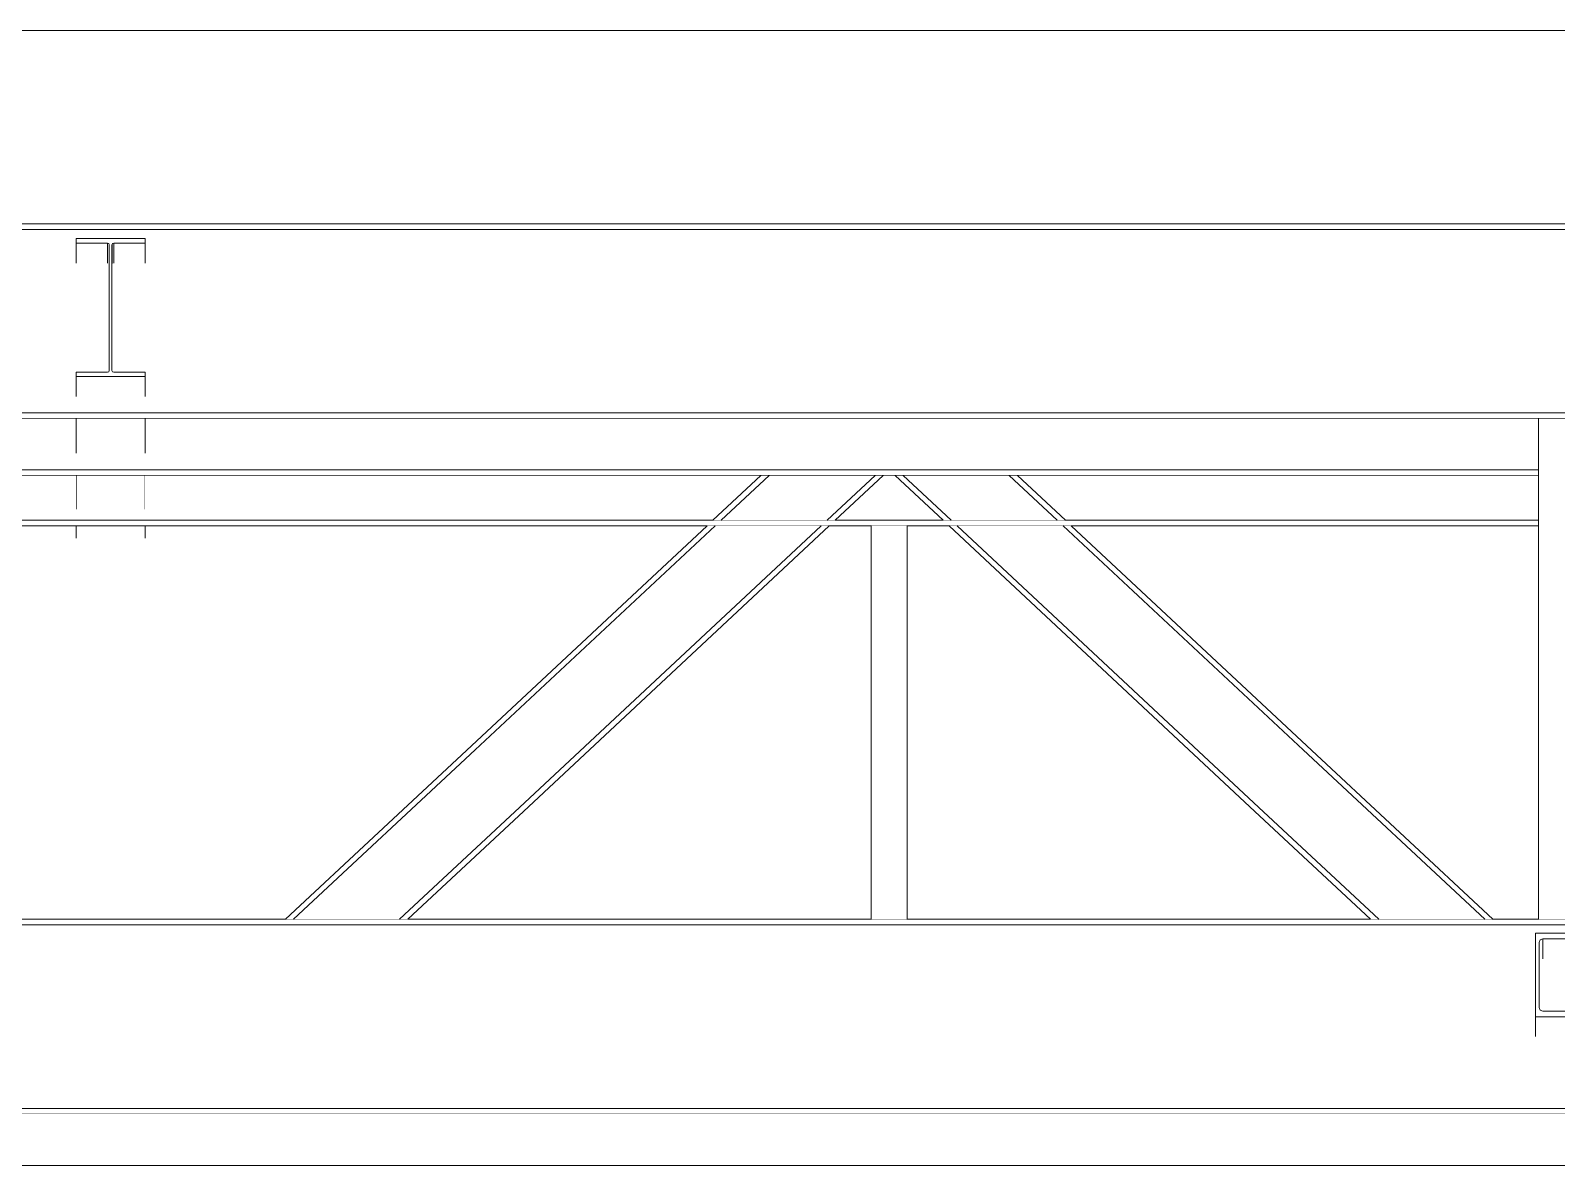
# Model space of a CAD drawing. Extents: x -3080 to 28500, y -1326 to 31609.
# Drawn here: x 3045.6 to 3320, y 28390.8 to 28594.8 of the extents above; entities that cross this region are included whole.
import ezdxf
from ezdxf.xclip import XClip

# ---------------------------------------------------------------- set-up
doc = ezdxf.new("R2010")
doc.units = 0
doc.header["$LTSCALE"] = 100
doc.header["$XCLIPFRAME"] = 2
doc.linetypes.add('188K-SM-07-F10-MECH-CR PIPE-Y2257103$0$X-S-FAB_SL ALL$0$Wipeout_Contour', pattern=[1, 0, -1])
for name, color, linetype in [('0-xref', 8, 'Continuous'), ('188K-SM-07-F10-MECH-CR PIPE-Y2257103$0$X-S-FAB_SL ALL$0$A-ROOF', 7, 'Continuous'), ('188K-SM-07-F10-MECH-CR PIPE-Y2257103$0$X-S-FAB_SL ALL$0$ASP_1', 1, 'Continuous'), ('188K-SM-07-F10-MECH-CR PIPE-Y2257103$0$X-S-FAB_SL ALL$0$Hattch', 7, 'Continuous'), ('188K-SM-07-F10-MECH-CR PIPE-Y2257103$0$X-S-FAB_SL ALL$0$S-TRUSS', 7, 'Continuous')]:
    doc.layers.add(name, color=color, linetype=linetype)

# ---------------------------------------------------------------- blocks, each defined once
blk = doc.blocks.new('188K-SM-07-F10-MECH-CR PIPE-Y2257103$0$X-S-FAB_SL ALL$0$剖面元素_595_3', base_point=(23061.26, -8263.06))
at = {"color": 254, "linetype": '188K-SM-07-F10-MECH-CR PIPE-Y2257103$0$X-S-FAB_SL ALL$0$Wipeout_Contour', "lineweight": 0, "ltscale": 123706.451728}
blk.add_wipeout([(24906.26, -6027.67), (35728.76, -6027.67), (35728.76, -5999.05), (24906.26, -5999.05)], dxfattribs=at).dxf.layer = '188K-SM-07-F10-MECH-CR PIPE-Y2257103$0$X-S-FAB_SL ALL$0$Hattch'
at = {"layer": '188K-SM-07-F10-MECH-CR PIPE-Y2257103$0$X-S-FAB_SL ALL$0$A-ROOF', "color": 6, "lineweight": 0}
blk.add_line((35728.76, -5999.05), (24863.76, -5999.05), dxfattribs=at)
blk = doc.blocks.new('188K-SM-07-F10-MECH-CR PIPE-Y2257103$0$X-S-FAB_SL ALL$0$剖面元素_837_3', base_point=(23061.26, -8263.06))
at = {"color": 254, "linetype": '188K-SM-07-F10-MECH-CR PIPE-Y2257103$0$X-S-FAB_SL ALL$0$Wipeout_Contour', "lineweight": 0, "ltscale": 107237.400691}
blk.add_wipeout([(25718.76, -6033.78), (25718.76, -6034.78), (26523.76, -6034.78), (26523.76, -6033.78)], dxfattribs=at).dxf.layer = '188K-SM-07-F10-MECH-CR PIPE-Y2257103$0$X-S-FAB_SL ALL$0$Hattch'
at = {"color": 254, "linetype": '188K-SM-07-F10-MECH-CR PIPE-Y2257103$0$X-S-FAB_SL ALL$0$Wipeout_Contour', "lineweight": 0, "ltscale": 214535.834808}
blk.add_wipeout([(25709.26, -6068.07), (25709.26, -6068.78), (26533.26, -6068.78), (26533.26, -6068.07), (26523.76, -6068.07), (26523.76, -6067.78), (25718.76, -6067.78), (25718.76, -6068.07)], dxfattribs=at).dxf.layer = '188K-SM-07-F10-MECH-CR PIPE-Y2257103$0$X-S-FAB_SL ALL$0$Hattch'
at = {"color": 254, "linetype": '188K-SM-07-F10-MECH-CR PIPE-Y2257103$0$X-S-FAB_SL ALL$0$Wipeout_Contour', "lineweight": 0, "ltscale": 107351.07109}
blk.add_wipeout([(25718.76, -6158.78), (25718.76, -6159.78), (26523.76, -6159.78), (26523.76, -6158.78)], dxfattribs=at).dxf.layer = '188K-SM-07-F10-MECH-CR PIPE-Y2257103$0$X-S-FAB_SL ALL$0$Hattch'
at = {"color": 254, "linetype": '188K-SM-07-F10-MECH-CR PIPE-Y2257103$0$X-S-FAB_SL ALL$0$Wipeout_Contour', "lineweight": 0, "ltscale": 214764.359792}
blk.add_wipeout([(25701.26, -6193.05), (25701.26, -6193.78), (26541.26, -6193.78), (26541.26, -6193.05), (26523.76, -6193.05), (26523.76, -6192.78), (25718.76, -6192.78), (25718.76, -6193.05)], dxfattribs=at).dxf.layer = '188K-SM-07-F10-MECH-CR PIPE-Y2257103$0$X-S-FAB_SL ALL$0$Hattch'
at = {"layer": '188K-SM-07-F10-MECH-CR PIPE-Y2257103$0$X-S-FAB_SL ALL$0$S-TRUSS', "color": 8, "lineweight": 0}
for p, q in [((26523.76, -6033.78), (25718.76, -6033.78)), ((26523.76, -6034.78), (25718.76, -6034.78)), ((26523.76, -6067.78), (25718.76, -6067.78)), ((26389.84, -6068.78), (25852.69, -6068.78)), ((25718.76, -6159.78), (26523.76, -6159.78)), ((25751.77, -6158.78), (26490.75, -6158.78)), ((25718.76, -6192.78), (26523.76, -6192.78)), ((25701.26, -6193.78), (26541.26, -6193.78))]:
    blk.add_line(p, q, dxfattribs=at)
blk = doc.blocks.new('188K-SM-07-F10-MECH-CR PIPE-Y2257103$0$X-S-FAB_SL ALL$0$剖面元素_840_3', base_point=(23061.26, -8263.06))
at = {"color": 254, "linetype": '188K-SM-07-F10-MECH-CR PIPE-Y2257103$0$X-S-FAB_SL ALL$0$Wipeout_Contour', "lineweight": 0, "ltscale": 214542.954312}
blk.add_wipeout([(25864.51, -6078.02), (26378.01, -6078.02), (26378.01, -6068.78), (26127.46, -6068.78), (26127.46, -6074.98), (26115.06, -6074.98), (26115.06, -6068.78), (25864.51, -6068.78)], dxfattribs=at).dxf.layer = '188K-SM-07-F10-MECH-CR PIPE-Y2257103$0$X-S-FAB_SL ALL$0$Hattch'
at = {"color": 254, "linetype": '188K-SM-07-F10-MECH-CR PIPE-Y2257103$0$X-S-FAB_SL ALL$0$Wipeout_Contour', "lineweight": 0, "ltscale": 134624.663339}
blk.add_wipeout([(25718.76, -6193.78), (25718.76, -6203.02), (26523.76, -6203.02), (26523.76, -6197.03), (26523.76, -6193.78)], dxfattribs=at).dxf.layer = '188K-SM-07-F10-MECH-CR PIPE-Y2257103$0$X-S-FAB_SL ALL$0$Hattch'
at = {"layer": '188K-SM-07-F10-MECH-CR PIPE-Y2257103$0$X-S-FAB_SL ALL$0$S-TRUSS', "color": 8, "lineweight": 0}
blk.add_line((25718.76, -6203.02), (26523.76, -6203.02), dxfattribs=at)
at = {"color": 254, "linetype": '188K-SM-07-F10-MECH-CR PIPE-Y2257103$0$X-S-FAB_SL ALL$0$Wipeout_Contour', "lineweight": 0, "ltscale": 107277.006632}
blk.add_wipeout([(25864.51, -6078.02), (25864.51, -6079.02), (26378.01, -6079.02), (26378.01, -6078.02)], dxfattribs=at).dxf.layer = '188K-SM-07-F10-MECH-CR PIPE-Y2257103$0$X-S-FAB_SL ALL$0$Hattch'
at = {"layer": '188K-SM-07-F10-MECH-CR PIPE-Y2257103$0$X-S-FAB_SL ALL$0$S-TRUSS', "color": 8, "lineweight": 0}
for p, q in [((26378.01, -6078.02), (25864.51, -6078.02)), ((26378.01, -6079.02), (25864.51, -6079.02))]:
    blk.add_line(p, q, dxfattribs=at)
blk = doc.blocks.new('188K-SM-07-F10-MECH-CR PIPE-Y2257103$0$X-S-FAB_SL ALL$0$剖面元素_968_3', base_point=(23061.26, -8263.06))
at = {"color": 254, "linetype": '188K-SM-07-F10-MECH-CR PIPE-Y2257103$0$X-S-FAB_SL ALL$0$Wipeout_Contour', "lineweight": 0, "ltscale": 107242.382616}
blk.add_wipeout([(26121.51, -6037.54), (26121.51, -6041.13), (26121.6, -6040.92), (26121.6, -6037.32)], dxfattribs=at).dxf.layer = '188K-SM-07-F10-MECH-CR PIPE-Y2257103$0$X-S-FAB_SL ALL$0$Hattch'
at = {"color": 254, "linetype": '188K-SM-07-F10-MECH-CR PIPE-Y2257103$0$X-S-FAB_SL ALL$0$Wipeout_Contour', "lineweight": 0, "ltscale": 107262.739778}
blk.add_wipeout([(26115.06, -6061.25), (26115.06, -6064.84), (26127.46, -6064.84), (26127.46, -6061.25)], dxfattribs=at).dxf.layer = '188K-SM-07-F10-MECH-CR PIPE-Y2257103$0$X-S-FAB_SL ALL$0$Hattch'
at = {"color": 254, "linetype": '188K-SM-07-F10-MECH-CR PIPE-Y2257103$0$X-S-FAB_SL ALL$0$Wipeout_Contour', "lineweight": 0, "ltscale": 107270.735338}
blk.add_wipeout([(26115.06, -6068.78), (26115.06, -6074.98), (26127.46, -6074.98), (26127.46, -6068.78)], dxfattribs=at).dxf.layer = '188K-SM-07-F10-MECH-CR PIPE-Y2257103$0$X-S-FAB_SL ALL$0$Hattch'
at = {"color": 254, "linetype": '188K-SM-07-F10-MECH-CR PIPE-Y2257103$0$X-S-FAB_SL ALL$0$Wipeout_Contour', "lineweight": 0, "ltscale": 107279.969684}
blk.add_wipeout([(26115.06, -6079.02), (26115.06, -6085.12), (26127.46, -6085.12), (26127.46, -6079.02)], dxfattribs=at).dxf.layer = '188K-SM-07-F10-MECH-CR PIPE-Y2257103$0$X-S-FAB_SL ALL$0$Hattch'
at = {"color": 254, "linetype": '188K-SM-07-F10-MECH-CR PIPE-Y2257103$0$X-S-FAB_SL ALL$0$Wipeout_Contour', "lineweight": 0, "ltscale": 107286.406612}
blk.add_wipeout([(26115.06, -6088.06), (26115.06, -6090.26), (26127.46, -6090.26), (26127.46, -6088.06)], dxfattribs=at).dxf.layer = '188K-SM-07-F10-MECH-CR PIPE-Y2257103$0$X-S-FAB_SL ALL$0$Hattch'
at = {"layer": '188K-SM-07-F10-MECH-CR PIPE-Y2257103$0$X-S-FAB_SL ALL$0$S-TRUSS', "color": 2, "lineweight": 0}
for p, q in [((26115.06, -6060.45), (26115.06, -6061.25)), ((26127.46, -6061.25), (26115.06, -6061.25)), ((26127.46, -6060.45), (26127.46, -6061.25))]:
    blk.add_line(p, q, dxfattribs=at)
at = {"layer": '188K-SM-07-F10-MECH-CR PIPE-Y2257103$0$X-S-FAB_SL ALL$0$S-TRUSS', "color": 8, "lineweight": 0}
for p, q in [((26115.06, -6061.25), (26115.06, -6064.84)), ((26127.46, -6061.25), (26127.46, -6064.84)), ((26115.06, -6068.78), (26115.06, -6074.98)), ((26127.46, -6068.78), (26127.46, -6074.98)), ((26115.06, -6079.02), (26115.06, -6085.12)), ((26127.46, -6079.02), (26127.46, -6085.12)), ((26115.06, -6088.06), (26115.06, -6090.26)), ((26127.46, -6088.06), (26127.46, -6090.26))]:
    blk.add_line(p, q, dxfattribs=at)
at = {"layer": '188K-SM-07-F10-MECH-CR PIPE-Y2257103$0$X-S-FAB_SL ALL$0$S-TRUSS', "color": 2, "lineweight": 0, "flags": 128}
for points in [[(26120.93, -6060.36), (26120.71, -6060.45), (26115.06, -6060.45)], [(26121.6, -6060.36), (26121.81, -6060.45), (26127.46, -6060.45)]]:
    blk.add_lwpolyline(points, dxfattribs=at)
at = {"color": 254, "linetype": '188K-SM-07-F10-MECH-CR PIPE-Y2257103$0$X-S-FAB_SL ALL$0$Wipeout_Contour', "lineweight": 0, "ltscale": 107242.832011}
blk.add_wipeout([(26121.81, -6037.24), (26121.6, -6037.32), (26121.6, -6040.92), (26121.81, -6040.83)], dxfattribs=at).dxf.layer = '188K-SM-07-F10-MECH-CR PIPE-Y2257103$0$X-S-FAB_SL ALL$0$Hattch'
at = {"color": 254, "linetype": '188K-SM-07-F10-MECH-CR PIPE-Y2257103$0$X-S-FAB_SL ALL$0$Wipeout_Contour', "lineweight": 0, "ltscale": 107254.215473}
blk.add_wipeout([(26127.46, -6037.24), (26121.81, -6037.24), (26121.81, -6040.83), (26127.46, -6040.83)], dxfattribs=at).dxf.layer = '188K-SM-07-F10-MECH-CR PIPE-Y2257103$0$X-S-FAB_SL ALL$0$Hattch'
at = {"layer": '188K-SM-07-F10-MECH-CR PIPE-Y2257103$0$X-S-FAB_SL ALL$0$S-TRUSS', "color": 2, "lineweight": 0}
blk.add_line((26127.46, -6036.44), (26127.46, -6037.24), dxfattribs=at)
at = {"layer": '188K-SM-07-F10-MECH-CR PIPE-Y2257103$0$X-S-FAB_SL ALL$0$S-TRUSS', "color": 8, "lineweight": 0}
blk.add_line((26127.46, -6037.24), (26127.46, -6040.83), dxfattribs=at)
at = {"color": 254, "linetype": '188K-SM-07-F10-MECH-CR PIPE-Y2257103$0$X-S-FAB_SL ALL$0$Wipeout_Contour', "lineweight": 0, "ltscale": 107227.909355}
blk.add_wipeout([(26115.06, -6037.24), (26115.06, -6040.83), (26120.71, -6040.83), (26120.71, -6037.24)], dxfattribs=at).dxf.layer = '188K-SM-07-F10-MECH-CR PIPE-Y2257103$0$X-S-FAB_SL ALL$0$Hattch'
at = {"layer": '188K-SM-07-F10-MECH-CR PIPE-Y2257103$0$X-S-FAB_SL ALL$0$S-TRUSS', "color": 2, "lineweight": 0}
blk.add_line((26115.06, -6036.44), (26115.06, -6037.24), dxfattribs=at)
at = {"layer": '188K-SM-07-F10-MECH-CR PIPE-Y2257103$0$X-S-FAB_SL ALL$0$S-TRUSS', "color": 8, "lineweight": 0}
blk.add_line((26115.06, -6037.24), (26115.06, -6040.83), dxfattribs=at)
at = {"color": 254, "linetype": '188K-SM-07-F10-MECH-CR PIPE-Y2257103$0$X-S-FAB_SL ALL$0$Wipeout_Contour', "lineweight": 0, "ltscale": 107239.371796}
blk.add_wipeout([(26120.71, -6037.24), (26120.71, -6040.83), (26120.93, -6040.92), (26120.93, -6037.32)], dxfattribs=at).dxf.layer = '188K-SM-07-F10-MECH-CR PIPE-Y2257103$0$X-S-FAB_SL ALL$0$Hattch'
at = {"color": 254, "linetype": '188K-SM-07-F10-MECH-CR PIPE-Y2257103$0$X-S-FAB_SL ALL$0$Wipeout_Contour', "lineweight": 0, "ltscale": 107240.091648}
blk.add_wipeout([(26120.93, -6037.32), (26120.93, -6040.92), (26121.01, -6041.13), (26121.01, -6037.54)], dxfattribs=at).dxf.layer = '188K-SM-07-F10-MECH-CR PIPE-Y2257103$0$X-S-FAB_SL ALL$0$Hattch'
at = {"layer": '188K-SM-07-F10-MECH-CR PIPE-Y2257103$0$X-S-FAB_SL ALL$0$S-TRUSS', "color": 2, "lineweight": 0}
blk.add_line((26127.46, -6036.44), (26115.06, -6036.44), dxfattribs=at)
at = {"layer": '188K-SM-07-F10-MECH-CR PIPE-Y2257103$0$X-S-FAB_SL ALL$0$S-TRUSS', "color": 8, "lineweight": 0}
for p, q in [((26120.71, -6037.24), (26120.71, -6040.83)), ((26121.81, -6037.24), (26121.81, -6040.83))]:
    blk.add_line(p, q, dxfattribs=at)
at = {"layer": '188K-SM-07-F10-MECH-CR PIPE-Y2257103$0$X-S-FAB_SL ALL$0$S-TRUSS', "color": 2, "lineweight": 0, "flags": 128}
for points in [[(26120.93, -6037.32), (26120.71, -6037.24), (26115.06, -6037.24)], [(26120.93, -6037.32), (26121.01, -6037.54), (26121.01, -6060.15), (26120.93, -6060.36)], [(26121.6, -6037.32), (26121.51, -6037.54), (26121.51, -6060.15), (26121.6, -6060.36)], [(26127.46, -6037.24), (26121.81, -6037.24), (26121.6, -6037.32)]]:
    blk.add_lwpolyline(points, dxfattribs=at)
blk = doc.blocks.new('188K-SM-07-F10-MECH-CR PIPE-Y2257103$0$X-S-FAB_SL ALL$0$剖面元素_1507_3', base_point=(23061.26, -8263.06))
at = {"color": 254, "linetype": '188K-SM-07-F10-MECH-CR PIPE-Y2257103$0$X-S-FAB_SL ALL$0$Wipeout_Contour', "lineweight": 0, "ltscale": 214560.761401}
blk.add_wipeout([(26115.06, -6079.02), (26004.32, -6079.02), (26012.95, -6087.06), (26229.58, -6087.06), (26238.2, -6079.02), (26127.46, -6079.02), (26127.46, -6085.12), (26115.06, -6085.12)], dxfattribs=at).dxf.layer = '188K-SM-07-F10-MECH-CR PIPE-Y2257103$0$X-S-FAB_SL ALL$0$Hattch'
at = {"color": 254, "linetype": '188K-SM-07-F10-MECH-CR PIPE-Y2257103$0$X-S-FAB_SL ALL$0$Wipeout_Contour', "lineweight": 0, "ltscale": 107826.332301}
blk.add_wipeout([(26251.57, -6087.06), (26270.96, -6087.06), (26262.33, -6079.02), (26260.19, -6079.02)], dxfattribs=at).dxf.layer = '188K-SM-07-F10-MECH-CR PIPE-Y2257103$0$X-S-FAB_SL ALL$0$Hattch'
at = {"color": 254, "linetype": '188K-SM-07-F10-MECH-CR PIPE-Y2257103$0$X-S-FAB_SL ALL$0$Wipeout_Contour', "lineweight": 0, "ltscale": 108107.080061}
blk.add_wipeout([(26284.32, -6079.02), (26292.95, -6087.06), (26378.01, -6087.06), (26378.01, -6079.02)], dxfattribs=at).dxf.layer = '188K-SM-07-F10-MECH-CR PIPE-Y2257103$0$X-S-FAB_SL ALL$0$Hattch'
at = {"color": 254, "linetype": '188K-SM-07-F10-MECH-CR PIPE-Y2257103$0$X-S-FAB_SL ALL$0$Wipeout_Contour', "lineweight": 0, "ltscale": 107285.212691}
blk.add_wipeout([(25864.51, -6088.06), (26378.01, -6088.06), (26378.01, -6087.06), (25864.51, -6087.06)], dxfattribs=at).dxf.layer = '188K-SM-07-F10-MECH-CR PIPE-Y2257103$0$X-S-FAB_SL ALL$0$Hattch'
at = {"layer": '188K-SM-07-F10-MECH-CR PIPE-Y2257103$0$X-S-FAB_SL ALL$0$S-TRUSS', "color": 8, "lineweight": 0}
for p, q in [((26378.01, -6087.06), (25864.51, -6087.06)), ((26378.01, -6088.06), (25864.51, -6088.06))]:
    blk.add_line(p, q, dxfattribs=at)
blk = doc.blocks.new('188K-SM-07-F10-MECH-CR PIPE-Y2257103$0$X-S-FAB_SL ALL$0$剖面元素_1540_3', base_point=(23061.26, -8263.06))
at = {"color": 254, "linetype": '188K-SM-07-F10-MECH-CR PIPE-Y2257103$0$X-S-FAB_SL ALL$0$Wipeout_Contour', "lineweight": 0, "ltscale": 108355.96201}
blk.add_wipeout([(26378.16, -6162.92), (26378.16, -6166.51), (26378.35, -6166.05), (26378.35, -6162.46)], dxfattribs=at).dxf.layer = '188K-SM-07-F10-MECH-CR PIPE-Y2257103$0$X-S-FAB_SL ALL$0$Hattch'
at = {"color": 254, "linetype": '188K-SM-07-F10-MECH-CR PIPE-Y2257103$0$X-S-FAB_SL ALL$0$Wipeout_Contour', "lineweight": 0, "ltscale": 108380.045772}
blk.add_wipeout([(26377.51, -6176.28), (26377.51, -6179.86), (26385.01, -6179.86), (26385.01, -6176.28)], dxfattribs=at).dxf.layer = '188K-SM-07-F10-MECH-CR PIPE-Y2257103$0$X-S-FAB_SL ALL$0$Hattch'
at = {"layer": '188K-SM-07-F10-MECH-CR PIPE-Y2257103$0$X-S-FAB_SL ALL$0$S-TRUSS', "color": 8, "lineweight": 0}
for p, q in [((26377.51, -6176.28), (26377.51, -6179.86)), ((26385.01, -6176.28), (26385.01, -6179.86))]:
    blk.add_line(p, q, dxfattribs=at)
at = {"layer": '188K-SM-07-F10-MECH-CR PIPE-Y2257103$0$X-S-FAB_SL ALL$0$S-TRUSS', "color": 2, "lineweight": 0}
blk.add_line((26385.01, -6176.28), (26377.51, -6176.28), dxfattribs=at)
at = {"layer": '188K-SM-07-F10-MECH-CR PIPE-Y2257103$0$X-S-FAB_SL ALL$0$S-TRUSS', "color": 2, "lineweight": 0, "flags": 128}
for points in [[(26378.35, -6175.09), (26378.81, -6175.28), (26384.36, -6175.28), (26384.82, -6175.47)], [(26384.82, -6175.47), (26385.01, -6175.93), (26385.01, -6176.28)]]:
    blk.add_lwpolyline(points, dxfattribs=at)
at = {"color": 254, "linetype": '188K-SM-07-F10-MECH-CR PIPE-Y2257103$0$X-S-FAB_SL ALL$0$Wipeout_Contour', "lineweight": 0, "ltscale": 108356.931919}
blk.add_wipeout([(26378.35, -6162.46), (26378.35, -6166.05), (26378.81, -6165.85), (26378.81, -6162.27)], dxfattribs=at).dxf.layer = '188K-SM-07-F10-MECH-CR PIPE-Y2257103$0$X-S-FAB_SL ALL$0$Hattch'
at = {"color": 254, "linetype": '188K-SM-07-F10-MECH-CR PIPE-Y2257103$0$X-S-FAB_SL ALL$0$Wipeout_Contour', "lineweight": 0, "ltscale": 108368.549274}
blk.add_wipeout([(26378.81, -6162.27), (26378.81, -6165.85), (26384.36, -6165.85), (26384.36, -6162.27)], dxfattribs=at).dxf.layer = '188K-SM-07-F10-MECH-CR PIPE-Y2257103$0$X-S-FAB_SL ALL$0$Hattch'
at = {"layer": '188K-SM-07-F10-MECH-CR PIPE-Y2257103$0$X-S-FAB_SL ALL$0$S-TRUSS', "color": 2, "lineweight": 0}
blk.add_line((26377.51, -6161.27), (26377.51, -6176.28), dxfattribs=at)
at = {"layer": '188K-SM-07-F10-MECH-CR PIPE-Y2257103$0$X-S-FAB_SL ALL$0$S-TRUSS', "color": 8, "lineweight": 0}
blk.add_line((26378.81, -6162.27), (26378.81, -6165.85), dxfattribs=at)
at = {"layer": '188K-SM-07-F10-MECH-CR PIPE-Y2257103$0$X-S-FAB_SL ALL$0$S-TRUSS', "color": 2, "lineweight": 0, "flags": 128}
blk.add_lwpolyline([(26378.35, -6162.46), (26378.16, -6162.92), (26378.16, -6174.63), (26378.35, -6175.09)], dxfattribs=at)
at = {"color": 254, "linetype": '188K-SM-07-F10-MECH-CR PIPE-Y2257103$0$X-S-FAB_SL ALL$0$Wipeout_Contour', "lineweight": 0, "ltscale": 108380.166575}
blk.add_wipeout([(26384.36, -6162.27), (26384.36, -6165.85), (26384.82, -6165.66), (26384.82, -6162.08)], dxfattribs=at).dxf.layer = '188K-SM-07-F10-MECH-CR PIPE-Y2257103$0$X-S-FAB_SL ALL$0$Hattch'
at = {"color": 254, "linetype": '188K-SM-07-F10-MECH-CR PIPE-Y2257103$0$X-S-FAB_SL ALL$0$Wipeout_Contour', "lineweight": 0, "ltscale": 108381.136587}
blk.add_wipeout([(26384.82, -6162.08), (26384.82, -6165.66), (26385.01, -6165.2), (26385.01, -6161.62)], dxfattribs=at).dxf.layer = '188K-SM-07-F10-MECH-CR PIPE-Y2257103$0$X-S-FAB_SL ALL$0$Hattch'
at = {"layer": '188K-SM-07-F10-MECH-CR PIPE-Y2257103$0$X-S-FAB_SL ALL$0$S-TRUSS', "color": 2, "lineweight": 0}
blk.add_line((26385.01, -6161.27), (26377.51, -6161.27), dxfattribs=at)
at = {"layer": '188K-SM-07-F10-MECH-CR PIPE-Y2257103$0$X-S-FAB_SL ALL$0$S-TRUSS', "color": 8, "lineweight": 0}
for p, q in [((26384.36, -6162.27), (26384.36, -6165.85)), ((26385.01, -6161.62), (26385.01, -6165.2))]:
    blk.add_line(p, q, dxfattribs=at)
at = {"layer": '188K-SM-07-F10-MECH-CR PIPE-Y2257103$0$X-S-FAB_SL ALL$0$S-TRUSS', "color": 2, "lineweight": 0, "flags": 128}
for points in [[(26384.82, -6162.08), (26384.36, -6162.27), (26378.81, -6162.27), (26378.35, -6162.46)], [(26385.01, -6161.27), (26385.01, -6161.62), (26384.82, -6162.08)]]:
    blk.add_lwpolyline(points, dxfattribs=at)
blk = doc.blocks.new('188K-SM-07-F10-MECH-CR PIPE-Y2257103$0$X-S-FAB_SL ALL$0$剖面元素_1720_3', base_point=(23061.26, -8263.06))
at = {"color": 254, "linetype": '188K-SM-07-F10-MECH-CR PIPE-Y2257103$0$X-S-FAB_SL ALL$0$Wipeout_Contour', "lineweight": 0, "ltscale": 107930.142928}
blk.add_wipeout([(26284.32, -6079.02), (26282.86, -6079.02), (26291.48, -6087.06), (26292.95, -6087.06)], dxfattribs=at).dxf.layer = '188K-SM-07-F10-MECH-CR PIPE-Y2257103$0$X-S-FAB_SL ALL$0$Hattch'
at = {"color": 254, "linetype": '188K-SM-07-F10-MECH-CR PIPE-Y2257103$0$X-S-FAB_SL ALL$0$Wipeout_Contour', "lineweight": 0, "ltscale": 107640.9325}
blk.add_wipeout([(26186.15, -6127.58), (26186.83, -6128.31), (26229.97, -6088.06), (26228.51, -6088.06)], dxfattribs=at).dxf.layer = '188K-SM-07-F10-MECH-CR PIPE-Y2257103$0$X-S-FAB_SL ALL$0$Hattch'
at = {"color": 254, "linetype": '188K-SM-07-F10-MECH-CR PIPE-Y2257103$0$X-S-FAB_SL ALL$0$Wipeout_Contour', "lineweight": 0, "ltscale": 107722.526608}
blk.add_wipeout([(26238.2, -6079.02), (26229.58, -6087.06), (26231.05, -6087.06), (26239.67, -6079.02)], dxfattribs=at).dxf.layer = '188K-SM-07-F10-MECH-CR PIPE-Y2257103$0$X-S-FAB_SL ALL$0$Hattch'
at = {"color": 254, "linetype": '188K-SM-07-F10-MECH-CR PIPE-Y2257103$0$X-S-FAB_SL ALL$0$Wipeout_Contour', "lineweight": 0, "ltscale": 108056.955565}
blk.add_wipeout([(26292.55, -6088.06), (26335.7, -6128.31), (26336.38, -6127.58), (26294.02, -6088.06)], dxfattribs=at).dxf.layer = '188K-SM-07-F10-MECH-CR PIPE-Y2257103$0$X-S-FAB_SL ALL$0$Hattch'
at = {"color": 254, "linetype": '188K-SM-07-F10-MECH-CR PIPE-Y2257103$0$X-S-FAB_SL ALL$0$Wipeout_Contour', "lineweight": 0, "ltscale": 107890.152761}
blk.add_wipeout([(26282.86, -6079.02), (26263.8, -6079.02), (26272.42, -6087.06), (26291.48, -6087.06)], dxfattribs=at).dxf.layer = '188K-SM-07-F10-MECH-CR PIPE-Y2257103$0$X-S-FAB_SL ALL$0$Hattch'
at = {"color": 254, "linetype": '188K-SM-07-F10-MECH-CR PIPE-Y2257103$0$X-S-FAB_SL ALL$0$Wipeout_Contour', "lineweight": 0, "ltscale": 107672.660668}
blk.add_wipeout([(26186.83, -6128.31), (26195.7, -6137.82), (26249.03, -6088.06), (26229.97, -6088.06)], dxfattribs=at).dxf.layer = '188K-SM-07-F10-MECH-CR PIPE-Y2257103$0$X-S-FAB_SL ALL$0$Hattch'
at = {"color": 254, "linetype": '188K-SM-07-F10-MECH-CR PIPE-Y2257103$0$X-S-FAB_SL ALL$0$Wipeout_Contour', "lineweight": 0, "ltscale": 107762.514456}
blk.add_wipeout([(26231.05, -6087.06), (26250.1, -6087.06), (26258.73, -6079.02), (26239.67, -6079.02)], dxfattribs=at).dxf.layer = '188K-SM-07-F10-MECH-CR PIPE-Y2257103$0$X-S-FAB_SL ALL$0$Hattch'
at = {"color": 254, "linetype": '188K-SM-07-F10-MECH-CR PIPE-Y2257103$0$X-S-FAB_SL ALL$0$Wipeout_Contour', "lineweight": 0, "ltscale": 108029.801187}
blk.add_wipeout([(26273.5, -6088.06), (26326.83, -6137.82), (26335.7, -6128.31), (26292.55, -6088.06)], dxfattribs=at).dxf.layer = '188K-SM-07-F10-MECH-CR PIPE-Y2257103$0$X-S-FAB_SL ALL$0$Hattch'
at = {"color": 254, "linetype": '188K-SM-07-F10-MECH-CR PIPE-Y2257103$0$X-S-FAB_SL ALL$0$Wipeout_Contour', "lineweight": 0, "ltscale": 107525.468352}
blk.add_wipeout([(26186.15, -6127.58), (26152.7, -6158.78), (26154.17, -6158.78), (26186.83, -6128.31)], dxfattribs=at).dxf.layer = '188K-SM-07-F10-MECH-CR PIPE-Y2257103$0$X-S-FAB_SL ALL$0$Hattch'
at = {"color": 254, "linetype": '188K-SM-07-F10-MECH-CR PIPE-Y2257103$0$X-S-FAB_SL ALL$0$Wipeout_Contour', "lineweight": 0, "ltscale": 107850.162396}
blk.add_wipeout([(26263.8, -6079.02), (26262.33, -6079.02), (26270.96, -6087.06), (26272.42, -6087.06)], dxfattribs=at).dxf.layer = '188K-SM-07-F10-MECH-CR PIPE-Y2257103$0$X-S-FAB_SL ALL$0$Hattch'
at = {"color": 254, "linetype": '188K-SM-07-F10-MECH-CR PIPE-Y2257103$0$X-S-FAB_SL ALL$0$Wipeout_Contour', "lineweight": 0, "ltscale": 107704.180203}
blk.add_wipeout([(26249.03, -6088.06), (26195.7, -6137.82), (26196.38, -6138.55), (26250.5, -6088.06)], dxfattribs=at).dxf.layer = '188K-SM-07-F10-MECH-CR PIPE-Y2257103$0$X-S-FAB_SL ALL$0$Hattch'
at = {"color": 254, "linetype": '188K-SM-07-F10-MECH-CR PIPE-Y2257103$0$X-S-FAB_SL ALL$0$Wipeout_Contour', "lineweight": 0, "ltscale": 108236.713445}
blk.add_wipeout([(26335.7, -6128.31), (26368.36, -6158.78), (26369.83, -6158.78), (26336.38, -6127.58)], dxfattribs=at).dxf.layer = '188K-SM-07-F10-MECH-CR PIPE-Y2257103$0$X-S-FAB_SL ALL$0$Hattch'
at = {"layer": '188K-SM-07-F10-MECH-CR PIPE-Y2257103$0$X-S-FAB_SL ALL$0$S-TRUSS', "color": 8, "lineweight": 0}
for p, q in [((26238.2, -6079.02), (26229.58, -6087.06)), ((26239.67, -6079.02), (26231.05, -6087.06))]:
    blk.add_line(p, q, dxfattribs=at)
at = {"color": 254, "linetype": '188K-SM-07-F10-MECH-CR PIPE-Y2257103$0$X-S-FAB_SL ALL$0$Wipeout_Contour', "lineweight": 0, "ltscale": 107802.502054}
blk.add_wipeout([(26258.73, -6079.02), (26250.1, -6087.06), (26251.57, -6087.06), (26260.19, -6079.02)], dxfattribs=at).dxf.layer = '188K-SM-07-F10-MECH-CR PIPE-Y2257103$0$X-S-FAB_SL ALL$0$Hattch'
at = {"color": 254, "linetype": '188K-SM-07-F10-MECH-CR PIPE-Y2257103$0$X-S-FAB_SL ALL$0$Wipeout_Contour', "lineweight": 0, "ltscale": 108003.013698}
blk.add_wipeout([(26272.03, -6088.06), (26326.15, -6138.55), (26326.83, -6137.82), (26273.5, -6088.06)], dxfattribs=at).dxf.layer = '188K-SM-07-F10-MECH-CR PIPE-Y2257103$0$X-S-FAB_SL ALL$0$Hattch'
at = {"color": 254, "linetype": '188K-SM-07-F10-MECH-CR PIPE-Y2257103$0$X-S-FAB_SL ALL$0$Wipeout_Contour', "lineweight": 0, "ltscale": 107556.92808}
blk.add_wipeout([(26154.17, -6158.78), (26173.22, -6158.78), (26195.7, -6137.82), (26186.83, -6128.31)], dxfattribs=at).dxf.layer = '188K-SM-07-F10-MECH-CR PIPE-Y2257103$0$X-S-FAB_SL ALL$0$Hattch'
at = {"layer": '188K-SM-07-F10-MECH-CR PIPE-Y2257103$0$X-S-FAB_SL ALL$0$S-TRUSS', "color": 8, "lineweight": 0}
for p, q in [((26258.73, -6079.02), (26250.1, -6087.06)), ((26260.19, -6079.02), (26251.57, -6087.06)), ((26270.96, -6087.06), (26262.33, -6079.02)), ((26272.42, -6087.06), (26263.8, -6079.02)), ((26291.48, -6087.06), (26282.86, -6079.02)), ((26292.95, -6087.06), (26284.32, -6079.02)), ((26228.51, -6088.06), (26186.15, -6127.58)), ((26229.97, -6088.06), (26186.83, -6128.31))]:
    blk.add_line(p, q, dxfattribs=at)
at = {"color": 254, "linetype": '188K-SM-07-F10-MECH-CR PIPE-Y2257103$0$X-S-FAB_SL ALL$0$Wipeout_Contour', "lineweight": 0, "ltscale": 108210.031329}
blk.add_wipeout([(26326.83, -6137.82), (26349.3, -6158.78), (26368.36, -6158.78), (26335.7, -6128.31)], dxfattribs=at).dxf.layer = '188K-SM-07-F10-MECH-CR PIPE-Y2257103$0$X-S-FAB_SL ALL$0$Hattch'
at = {"color": 254, "linetype": '188K-SM-07-F10-MECH-CR PIPE-Y2257103$0$X-S-FAB_SL ALL$0$Wipeout_Contour', "lineweight": 0, "ltscale": 107588.680801}
blk.add_wipeout([(26173.22, -6158.78), (26174.69, -6158.78), (26196.38, -6138.55), (26195.7, -6137.82)], dxfattribs=at).dxf.layer = '188K-SM-07-F10-MECH-CR PIPE-Y2257103$0$X-S-FAB_SL ALL$0$Hattch'
at = {"layer": '188K-SM-07-F10-MECH-CR PIPE-Y2257103$0$X-S-FAB_SL ALL$0$S-TRUSS', "color": 8, "lineweight": 0}
for p, q in [((26249.03, -6088.06), (26195.7, -6137.82)), ((26250.5, -6088.06), (26196.38, -6138.55)), ((26335.7, -6128.31), (26292.55, -6088.06)), ((26336.38, -6127.58), (26294.02, -6088.06)), ((26186.15, -6127.58), (26152.7, -6158.78)), ((26186.83, -6128.31), (26154.17, -6158.78)), ((26195.7, -6137.82), (26173.22, -6158.78)), ((26196.38, -6138.55), (26174.69, -6158.78))]:
    blk.add_line(p, q, dxfattribs=at)
at = {"color": 254, "linetype": '188K-SM-07-F10-MECH-CR PIPE-Y2257103$0$X-S-FAB_SL ALL$0$Wipeout_Contour', "lineweight": 0, "ltscale": 108182.798234}
blk.add_wipeout([(26326.15, -6138.55), (26347.84, -6158.78), (26349.3, -6158.78), (26326.83, -6137.82)], dxfattribs=at).dxf.layer = '188K-SM-07-F10-MECH-CR PIPE-Y2257103$0$X-S-FAB_SL ALL$0$Hattch'
at = {"layer": '188K-SM-07-F10-MECH-CR PIPE-Y2257103$0$X-S-FAB_SL ALL$0$S-TRUSS', "color": 8, "lineweight": 0}
for p, q in [((26326.15, -6138.55), (26272.03, -6088.06)), ((26326.83, -6137.82), (26273.5, -6088.06)), ((26368.36, -6158.78), (26335.7, -6128.31)), ((26369.83, -6158.78), (26336.38, -6127.58)), ((26349.3, -6158.78), (26326.83, -6137.82)), ((26347.84, -6158.78), (26326.15, -6138.55))]:
    blk.add_line(p, q, dxfattribs=at)
blk = doc.blocks.new('188K-SM-07-F10-MECH-CR PIPE-Y2257103$0$X-S-FAB_SL ALL$0$剖面元素_1721_3', base_point=(23061.26, -8263.06))
at = {"color": 254, "linetype": '188K-SM-07-F10-MECH-CR PIPE-Y2257103$0$X-S-FAB_SL ALL$0$Wipeout_Contour', "lineweight": 0, "ltscale": 107862.983485}
blk.add_wipeout([(26258.01, -6088.06), (26258.01, -6158.78), (26264.51, -6158.78), (26264.51, -6088.06)], dxfattribs=at).dxf.layer = '188K-SM-07-F10-MECH-CR PIPE-Y2257103$0$X-S-FAB_SL ALL$0$Hattch'
at = {"layer": '188K-SM-07-F10-MECH-CR PIPE-Y2257103$0$X-S-FAB_SL ALL$0$S-TRUSS', "color": 8, "lineweight": 0}
for p, q in [((26258.01, -6158.78), (26258.01, -6088.06)), ((26264.51, -6158.78), (26264.51, -6088.06))]:
    blk.add_line(p, q, dxfattribs=at)
blk = doc.blocks.new('188K-SM-07-F10-MECH-CR PIPE-Y2257103$0$X-S-FAB_SL ALL$0$剖面元素_1988_3', base_point=(23061.26, -8263.06))
at = {"color": 254, "linetype": '188K-SM-07-F10-MECH-CR PIPE-Y2257103$0$X-S-FAB_SL ALL$0$Wipeout_Contour', "lineweight": 0, "ltscale": 108321.840424}
blk.add_wipeout([(26378.01, -6158.78), (26384.51, -6158.78), (26384.51, -6068.78), (26378.01, -6068.78)], dxfattribs=at).dxf.layer = '188K-SM-07-F10-MECH-CR PIPE-Y2257103$0$X-S-FAB_SL ALL$0$Hattch'
at = {"layer": '188K-SM-07-F10-MECH-CR PIPE-Y2257103$0$X-S-FAB_SL ALL$0$S-TRUSS', "color": 8, "lineweight": 0}
for p, q in [((26378.01, -6158.78), (26378.01, -6068.78)), ((26384.51, -6158.78), (26384.51, -6068.78))]:
    blk.add_line(p, q, dxfattribs=at)
blk = doc.blocks.new('188K-SM-07-F10-MECH-CR PIPE-Y2257103$0$X-S-FAB_SL ALL$0$A$C2e9ab586')
at = {"layer": '188K-SM-07-F10-MECH-CR PIPE-Y2257103$0$X-S-FAB_SL ALL$0$A-ROOF', "lineweight": 0}
blk.add_blockref('188K-SM-07-F10-MECH-CR PIPE-Y2257103$0$X-S-FAB_SL ALL$0$剖面元素_595_3', (-28106.39, 285), dxfattribs=at)
at = {"layer": '188K-SM-07-F10-MECH-CR PIPE-Y2257103$0$X-S-FAB_SL ALL$0$S-TRUSS', "lineweight": 0}
blk.add_blockref('188K-SM-07-F10-MECH-CR PIPE-Y2257103$0$X-S-FAB_SL ALL$0$剖面元素_837_3', (-28106.39, 285), dxfattribs=at)
blk.add_blockref('188K-SM-07-F10-MECH-CR PIPE-Y2257103$0$X-S-FAB_SL ALL$0$剖面元素_840_3', (-28106.39, 285), dxfattribs=at)
blk.add_blockref('188K-SM-07-F10-MECH-CR PIPE-Y2257103$0$X-S-FAB_SL ALL$0$剖面元素_968_3', (-28106.39, 285), dxfattribs=at)
blk.add_blockref('188K-SM-07-F10-MECH-CR PIPE-Y2257103$0$X-S-FAB_SL ALL$0$剖面元素_1507_3', (-28106.39, 285), dxfattribs=at)
blk.add_blockref('188K-SM-07-F10-MECH-CR PIPE-Y2257103$0$X-S-FAB_SL ALL$0$剖面元素_1540_3', (-28106.39, 285), dxfattribs=at)
blk.add_blockref('188K-SM-07-F10-MECH-CR PIPE-Y2257103$0$X-S-FAB_SL ALL$0$剖面元素_1720_3', (-28106.39, 285), dxfattribs=at)
for name in ['188K-SM-07-F10-MECH-CR PIPE-Y2257103$0$X-S-FAB_SL ALL$0$剖面元素_1988_3', '188K-SM-07-F10-MECH-CR PIPE-Y2257103$0$X-S-FAB_SL ALL$0$剖面元素_1721_3']:
    blk.add_blockref(name, (-28106.39, 285), dxfattribs=at)
blk = doc.blocks.new('188K-SM-07-F10-MECH-CR PIPE-Y2257103$0$X-S-FAB_SL ALL')
at = {"layer": '188K-SM-07-F10-MECH-CR PIPE-Y2257103$0$X-S-FAB_SL ALL$0$ASP_1'}
blk.add_blockref('188K-SM-07-F10-MECH-CR PIPE-Y2257103$0$X-S-FAB_SL ALL$0$A$C2e9ab586', (23632.864, -73288.977), dxfattribs=at)
blk = doc.blocks.new('188K-SM-07-F10-MECH-CR PIPE-Y2257103')
ref = blk.add_blockref('188K-SM-07-F10-MECH-CR PIPE-Y2257103$0$X-S-FAB_SL ALL', (4473.521, 99334.763))
XClip(ref).set_block_clipping_path([(-7553.4648570136, -75341.9369645483), (24026.2025623869, -67725.7696244382)])

msp = doc.modelspace()

# ---------------------------------------------------------------- block references
at = {"layer": '0-xref'}
msp.add_blockref('188K-SM-07-F10-MECH-CR PIPE-Y2257103', (0, 0), dxfattribs=at)

doc.saveas('drawing.dxf')
